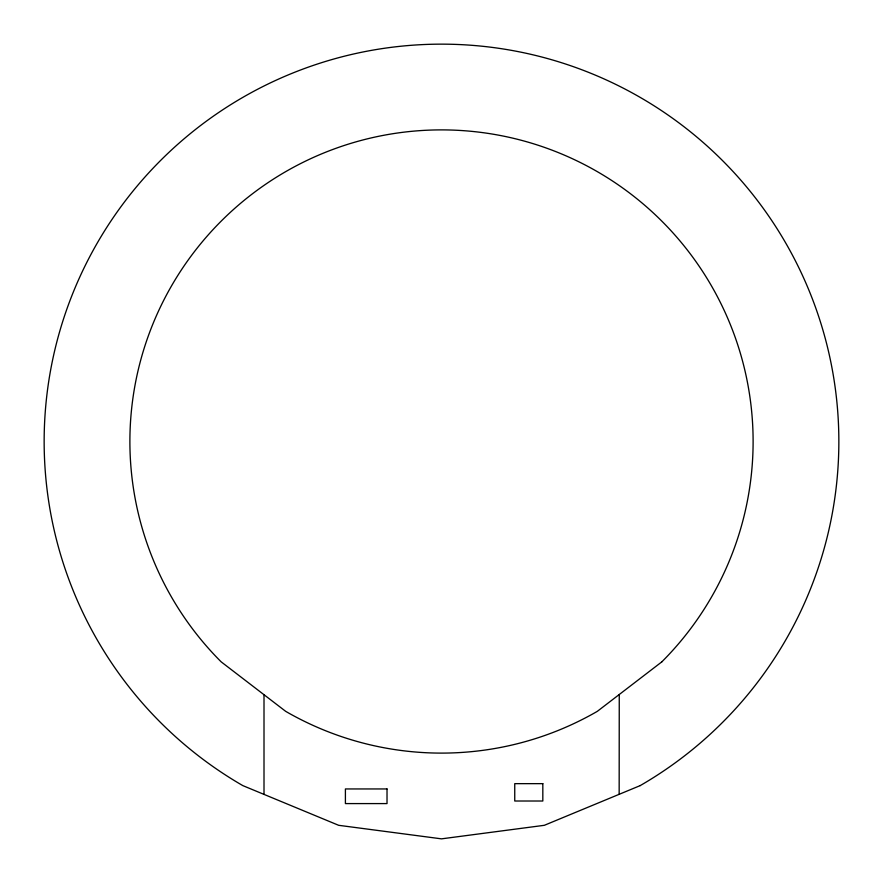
<?xml version="1.0" encoding="UTF-8"?>
<svg xmlns="http://www.w3.org/2000/svg" width="883" height="883" viewBox="0 0 883 883"><rect width="100%" height="100%" fill="white"/><g stroke="black" fill="none" stroke-linecap="round" stroke-linejoin="round"><path stroke-width="1.32" d="M619.16 794.325L619.259 694.513M264.006 694.711L264.006 794.391M661.842 661.842L597.305 711.356A311.611 311.611 0 0 1 285.695 711.356L221.158 661.842A311.611 311.611 0 0 1 221.158 221.158A311.611 311.611 0 0 1 661.842 221.158A311.611 311.611 0 0 1 661.842 661.842M640.175 785.616L544.336 825.307L441.5 838.85L338.664 825.307L242.825 785.616A397.35 397.35 0 0 1 137.108 186.092A397.35 397.35 0 0 1 745.892 186.092A397.35 397.35 0 0 1 640.175 785.616M542.824 783.651L514.745 783.651L514.745 801.013L542.824 801.013L542.824 783.651M387.019 788.949L345.408 788.949L345.408 803.585L387.019 803.585L387.019 788.949"/></g></svg>
